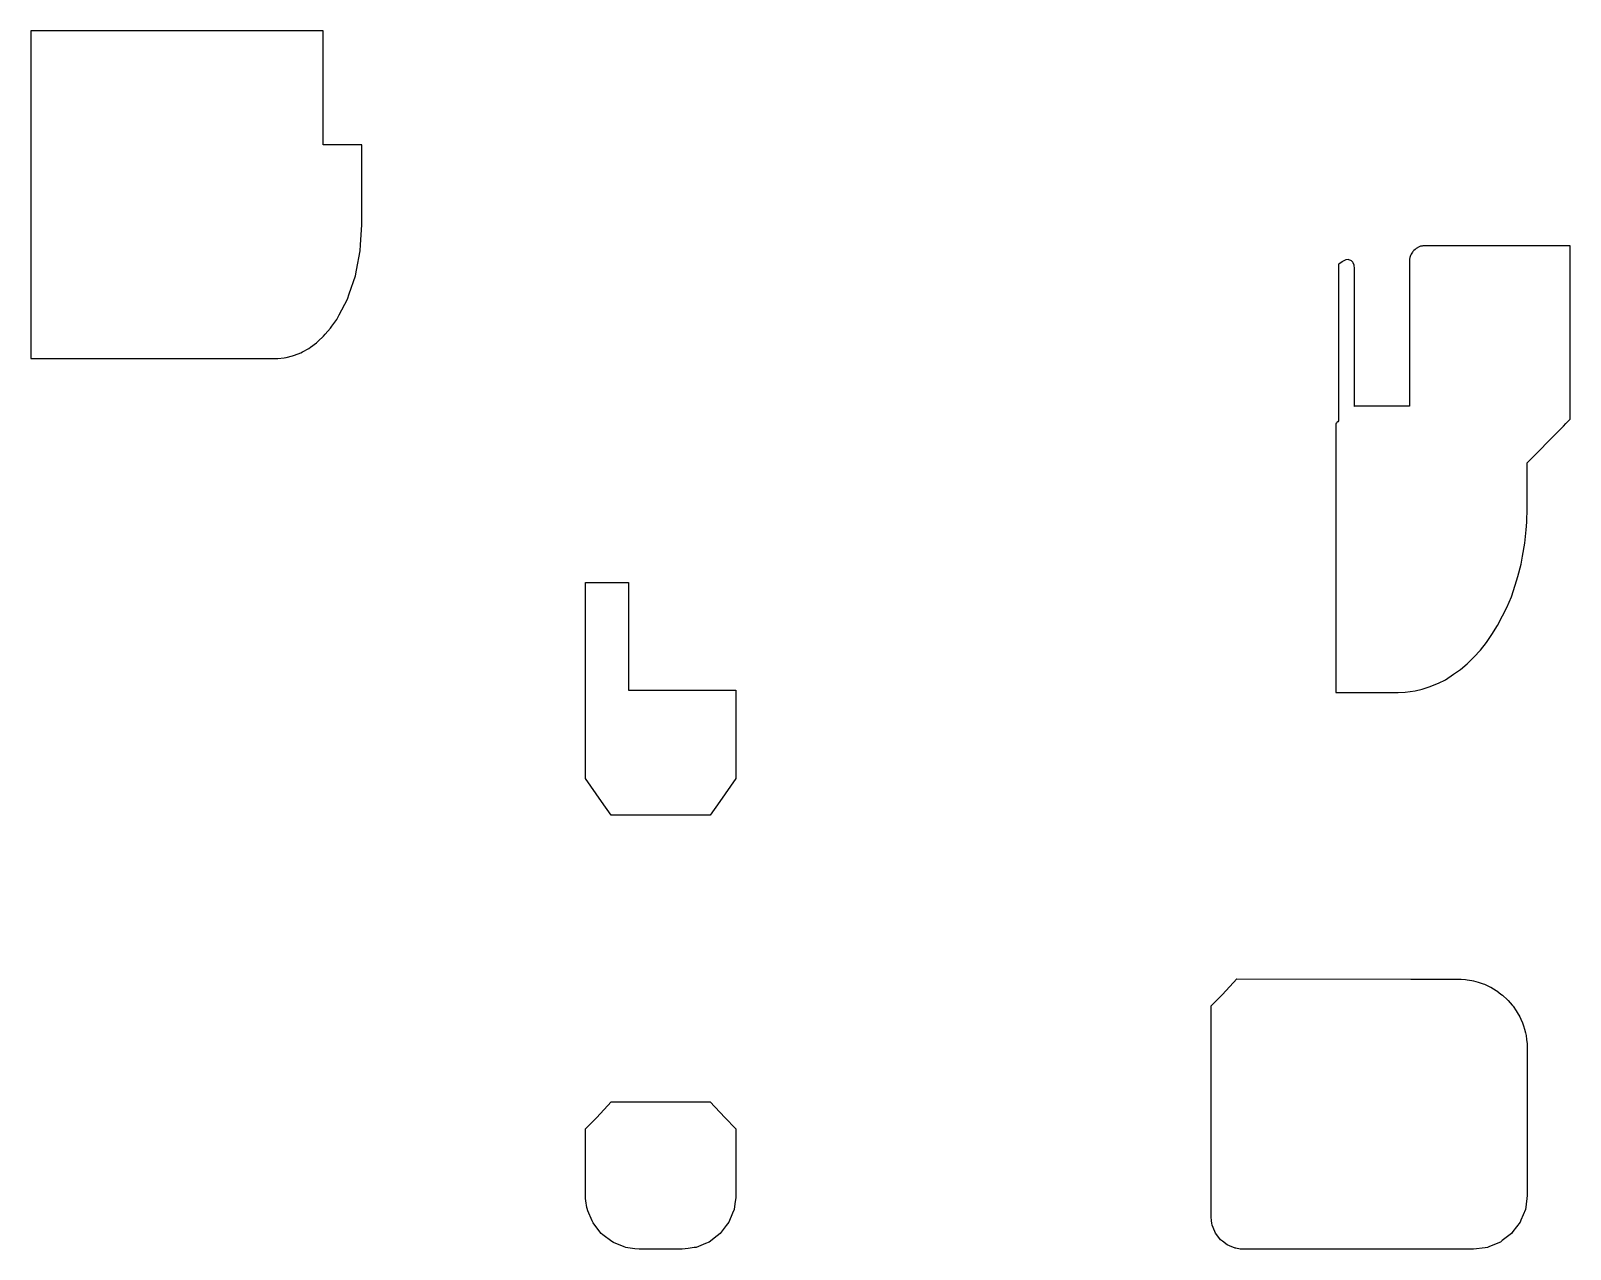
# Model space of a CAD drawing. Header units: metres. Extents: x 2.4 to 74, y -16 to 40.7.
import ezdxf

# ---------------------------------------------------------------- set-up
doc = ezdxf.new("R2010")
doc.units = ezdxf.units.M

msp = doc.modelspace()

# ---------------------------------------------------------------- linework, layer by layer
for p, q in [((4.815, 40.663), (2.4, 40.663)), ((2.4, 40.663), (2.4, 40.485)), ((2.4, 40.485), (2.4, 39.708)), ((16, 40.663), (4.815, 40.663)), ((16, 40.439), (16, 40.663)), ((16, 40.337), (16, 40.439)), ((16, 39.094), (16, 40.337)), ((2.4, 39.708), (2.4, 29.155)), ((16, 38.211), (16, 39.094)), ((16, 35.366), (16, 38.211)), ((16.03, 35.366), (16, 35.366)), ((16, 35.366), (16, 35.366)), ((17.8, 35.366), (16.03, 35.366)), ((17.8, 35.331), (17.8, 35.366)), ((17.8, 32.236), (17.8, 35.331)), ((17.8, 31.642), (17.8, 32.236)), ((17.74, 30.701), (17.8, 31.642)), ((17.547, 29.523), (17.723, 30.428)), ((17.723, 30.428), (17.74, 30.701)), ((66.541, 30.116), (66.532, 30.048)), ((66.579, 30.216), (66.541, 30.116)), ((66.603, 30.28), (66.579, 30.216)), ((66.657, 30.363), (66.603, 30.28)), ((66.683, 30.399), (66.657, 30.363)), ((66.721, 30.439), (66.683, 30.399)), ((66.781, 30.499), (66.721, 30.439)), ((66.831, 30.535), (66.781, 30.499)), ((66.892, 30.576), (66.831, 30.535)), ((66.92, 30.591), (66.892, 30.576)), ((66.951, 30.605), (66.92, 30.591)), ((67.009, 30.627), (66.951, 30.605)), ((67.041, 30.639), (67.009, 30.627)), ((67.075, 30.647), (67.041, 30.639)), ((67.109, 30.652), (67.075, 30.647)), ((67.15, 30.658), (67.109, 30.652)), ((67.197, 30.661), (67.15, 30.658)), ((68.889, 30.661), (67.197, 30.661)), ((74, 30.661), (68.889, 30.661)), ((74, 29.201), (74, 30.661)), ((17.496, 29.261), (17.547, 29.523)), ((63.237, 29.807), (63.228, 29.798)), ((63.228, 29.798), (63.228, 27.49)), ((63.238, 29.808), (63.237, 29.808)), ((63.237, 29.808), (63.237, 29.807)), ((63.388, 29.924), (63.238, 29.808)), ((63.407, 29.935), (63.388, 29.924)), ((63.539, 29.997), (63.407, 29.935)), ((63.568, 30.004), (63.539, 29.997)), ((63.681, 30.019), (63.568, 30.004)), ((63.711, 30.013), (63.681, 30.019)), ((63.803, 29.985), (63.711, 30.013)), ((63.826, 29.965), (63.803, 29.985)), ((63.896, 29.896), (63.826, 29.965)), ((63.908, 29.87), (63.896, 29.896)), ((63.955, 29.759), (63.908, 29.87)), ((63.957, 29.741), (63.955, 29.759)), ((63.969, 29.629), (63.957, 29.741)), ((63.969, 29.028), (63.969, 29.629)), ((66.532, 30.048), (66.526, 29.985)), ((66.526, 29.985), (66.526, 25.086)), ((2.4, 29.155), (2.4, 28.063)), ((17.209, 28.427), (17.496, 29.261)), ((63.969, 24.229), (63.969, 29.028)), ((74, 27.295), (74, 29.201)), ((2.4, 28.063), (2.4, 27.158)), ((16.74, 27.454), (17.126, 28.185)), ((17.126, 28.185), (17.209, 28.427)), ((16.403, 26.924), (16.628, 27.242)), ((16.628, 27.242), (16.74, 27.454)), ((63.228, 27.49), (63.228, 27.355)), ((63.228, 27.355), (63.228, 25.007)), ((74, 22.673), (74, 27.295)), ((2.4, 27.158), (2.4, 25.419)), ((16.022, 26.468), (16.093, 26.55)), ((16.093, 26.55), (16.338, 26.832)), ((16.338, 26.832), (16.403, 26.924)), ((15.044, 25.733), (15.331, 25.893)), ((15.331, 25.893), (15.41, 25.952)), ((15.41, 25.952), (15.686, 26.154)), ((15.686, 26.154), (15.761, 26.225)), ((15.761, 26.225), (16.022, 26.468)), ((2.4, 25.419), (4.961, 25.419)), ((4.961, 25.419), (13.8, 25.419)), ((13.8, 25.419), (13.888, 25.426)), ((13.888, 25.426), (14.192, 25.449)), ((14.192, 25.449), (14.279, 25.469)), ((14.279, 25.469), (14.58, 25.539)), ((14.58, 25.539), (14.666, 25.572)), ((14.666, 25.572), (14.961, 25.687)), ((14.961, 25.687), (15.044, 25.733)), ((66.526, 25.086), (66.526, 23.2)), ((63.228, 24.878), (63.227, 24.624)), ((63.227, 24.624), (63.228, 22.516)), ((63.228, 25.007), (63.228, 24.878)), ((63.969, 23.615), (63.969, 24.229)), ((63.97, 23.592), (63.969, 23.615)), ((63.97, 23.569), (63.97, 23.592)), ((63.971, 23.185), (63.97, 23.569)), ((63.988, 23.2), (63.971, 23.185)), ((63.993, 23.2), (63.988, 23.2)), ((63.995, 23.2), (63.993, 23.2)), ((63.997, 23.2), (63.995, 23.2)), ((63.998, 23.2), (63.997, 23.2)), ((66.526, 23.2), (63.998, 23.2)), ((63.106, 22.405), (63.1, 22.4)), ((63.1, 22.4), (63.1, 20.096)), ((63.123, 22.42), (63.106, 22.405)), ((63.151, 22.446), (63.123, 22.42)), ((63.191, 22.482), (63.151, 22.446)), ((63.228, 22.516), (63.191, 22.482)), ((73.529, 22.122), (73.686, 22.282)), ((73.686, 22.282), (73.797, 22.394)), ((73.797, 22.394), (74, 22.6)), ((74, 22.6), (74, 22.673)), ((72.385, 20.962), (73.155, 21.743)), ((73.155, 21.743), (73.256, 21.846)), ((73.256, 21.846), (73.449, 22.042)), ((73.449, 22.042), (73.529, 22.122)), ((72.129, 20.702), (72.257, 20.832)), ((72.257, 20.832), (72.384, 20.961)), ((72.384, 20.961), (72.385, 20.962)), ((63.1, 20.096), (63.1, 10.827)), ((72, 20.572), (72.129, 20.702)), ((72, 19.447), (72, 20.572)), ((72, 19.333), (72, 19.447)), ((72, 18.465), (72, 19.333)), ((72, 19.333), (72, 19.333)), ((71.978, 17.816), (72, 18.462)), ((72, 18.462), (72, 18.465)), ((71.89, 16.836), (71.955, 17.458)), ((71.955, 17.458), (71.978, 17.816)), ((71.783, 16.226), (71.89, 16.836)), ((71.569, 15.278), (71.713, 15.851)), ((71.713, 15.851), (71.783, 16.226)), ((71.437, 14.875), (71.569, 15.278)), ((28.2, 9.577), (28.2, 15)), ((28.2, 15), (28.975, 15)), ((28.975, 15), (30.2, 15)), ((30.2, 15), (30.2, 14.093)), ((71.051, 13.844), (71.262, 14.346)), ((71.262, 14.346), (71.437, 14.875)), ((30.2, 14.093), (30.2, 12.651)), ((70.857, 13.449), (71.051, 13.844)), ((70.36, 12.585), (70.623, 12.999)), ((70.623, 12.999), (70.857, 13.449)), ((30.2, 12.651), (30.2, 12.551)), ((30.2, 12.551), (30.2, 12.393)), ((30.2, 12.393), (30.2, 12.293)), ((30.2, 12.293), (30.2, 12.136)), ((69.824, 11.857), (70.101, 12.215)), ((70.101, 12.215), (70.36, 12.585)), ((30.2, 12.136), (30.2, 12.043)), ((30.2, 12.043), (30.2, 11.896)), ((30.2, 11.896), (30.2, 11.817)), ((30.2, 11.817), (30.2, 11.69)), ((30.2, 11.69), (30.2, 11.629)), ((30.2, 11.629), (30.2, 11.533)), ((30.2, 11.533), (30.2, 11)), ((69.201, 11.217), (69.524, 11.539)), ((69.524, 11.539), (69.824, 11.857)), ((30.2, 11), (30.2, 10)), ((63.1, 10.827), (63.1, 9.889)), ((68.575, 10.738), (68.896, 10.956)), ((68.896, 10.956), (69.201, 11.217)), ((66.787, 9.97), (67.114, 10.039)), ((67.114, 10.039), (67.434, 10.154)), ((67.434, 10.154), (67.872, 10.321)), ((67.872, 10.321), (68.193, 10.485)), ((68.193, 10.485), (68.575, 10.738)), ((28.2, 8.986), (28.2, 9.577)), ((30.2, 10), (32.282, 10)), ((32.282, 10), (35.2, 10)), ((35.2, 10), (35.2, 8.339)), ((35.2, 10), (35.2, 10)), ((63.1, 9.889), (64.3, 9.889)), ((64.3, 9.889), (66, 9.889)), ((66, 9.889), (66.326, 9.912)), ((66.326, 9.912), (66.787, 9.97)), ((28.2, 8.925), (28.2, 8.986)), ((28.2, 8.505), (28.2, 8.925)), ((28.2, 5.895), (28.2, 8.505)), ((35.2, 8.339), (35.2, 5.895)), ((28.949, 4.824), (28.2, 5.895)), ((35.2, 5.895), (34.451, 4.824)), ((29.4, 4.18), (28.949, 4.824)), ((34.451, 4.824), (34, 4.18)), ((31.447, 4.18), (29.4, 4.18)), ((34, 4.18), (31.447, 4.18)), ((57.823, -4.161), (58.5, -3.429)), ((58.5, -3.429), (66.593, -3.441)), ((66.593, -3.441), (68.84, -3.441)), ((68.84, -3.441), (68.928, -3.449)), ((68.928, -3.449), (69.126, -3.459)), ((69.126, -3.459), (69.212, -3.471)), ((69.212, -3.471), (69.418, -3.501)), ((69.418, -3.501), (69.498, -3.521)), ((69.498, -3.521), (69.715, -3.574)), ((69.715, -3.574), (69.949, -3.658)), ((57.3, -4.689), (57.823, -4.161)), ((69.949, -3.658), (70.011, -3.68)), ((70.011, -3.68), (70.259, -3.797)), ((70.259, -3.797), (70.301, -3.818)), ((70.301, -3.818), (70.562, -3.976)), ((70.562, -3.976), (70.581, -3.987)), ((70.581, -3.987), (70.777, -4.136)), ((70.777, -4.136), (70.844, -4.186)), ((70.844, -4.186), (70.849, -4.19)), ((70.849, -4.19), (71.086, -4.407)), ((57.3, -5.566), (57.3, -4.689)), ((71.086, -4.407), (71.109, -4.433)), ((71.109, -4.433), (71.303, -4.651)), ((71.303, -4.651), (71.341, -4.704)), ((71.341, -4.704), (71.493, -4.914)), ((71.493, -4.914), (71.54, -4.996)), ((71.54, -4.996), (71.653, -5.192)), ((57.3, -5.591), (57.3, -5.566)), ((57.3, -6.469), (57.3, -5.591)), ((71.653, -5.192), (71.703, -5.303)), ((71.703, -5.303), (71.783, -5.479)), ((71.783, -5.479), (71.829, -5.618)), ((71.829, -5.618), (71.881, -5.771)), ((71.881, -5.771), (71.919, -5.934)), ((71.919, -5.934), (71.948, -6.062)), ((71.948, -6.062), (71.973, -6.246)), ((71.973, -6.246), (71.988, -6.35)), ((71.988, -6.35), (71.991, -6.435)), ((71.991, -6.435), (72, -6.63)), ((57.3, -6.516), (57.3, -6.469)), ((57.3, -14.177), (57.3, -6.516)), ((72, -6.63), (72, -6.84)), ((72, -6.84), (72, -7.747)), ((72, -7.747), (72, -7.913)), ((72, -7.913), (72, -13.5)), ((72, -7.913), (72, -7.913)), ((28.723, -9.871), (29.4, -9.139)), ((29.4, -9.139), (31.1, -9.139)), ((31.1, -9.139), (34, -9.139)), ((34, -9.139), (34.677, -9.871)), ((28.2, -10.399), (28.723, -9.871)), ((34.677, -9.871), (35.2, -10.399)), ((28.2, -10.909), (28.2, -10.399)), ((35.2, -10.399), (35.2, -10.831)), ((35.2, -10.399), (35.2, -10.399)), ((28.2, -11.309), (28.2, -10.909)), ((28.2, -13.5), (28.2, -11.309)), ((35.2, -10.831), (35.2, -11.169)), ((35.2, -11.169), (35.2, -13.5)), ((28.207, -13.649), (28.2, -13.5)), ((35.195, -13.602), (35.149, -13.885)), ((35.2, -13.5), (35.195, -13.602)), ((72, -13.5), (71.929, -14.039)), ((28.212, -13.745), (28.207, -13.649)), ((28.269, -14.06), (28.212, -13.745)), ((28.277, -14.113), (28.269, -14.06)), ((28.308, -14.213), (28.277, -14.113)), ((28.504, -14.687), (28.308, -14.213)), ((35.115, -14.147), (35.042, -14.323)), ((35.149, -13.885), (35.115, -14.147)), ((57.3, -14.311), (57.3, -14.177)), ((57.3, -14.5), (57.3, -14.311)), ((71.915, -14.147), (71.707, -14.649)), ((71.929, -14.039), (71.915, -14.147)), ((28.553, -14.779), (28.504, -14.687)), ((28.867, -15.189), (28.553, -14.779)), ((34.749, -14.901), (34.468, -15.268)), ((34.865, -14.75), (34.749, -14.901)), ((35.042, -14.323), (34.865, -14.75)), ((57.321, -14.687), (57.3, -14.5)), ((57.338, -14.786), (57.321, -14.687)), ((57.351, -14.888), (57.338, -14.786)), ((57.394, -14.991), (57.351, -14.888)), ((57.501, -15.25), (57.394, -14.991)), ((71.665, -14.75), (71.334, -15.181)), ((71.707, -14.649), (71.665, -14.75)), ((28.932, -15.268), (28.867, -15.189)), ((29.006, -15.328), (28.932, -15.268)), ((29.423, -15.648), (29.006, -15.328)), ((29.505, -15.692), (29.423, -15.648)), ((29.995, -15.895), (29.505, -15.692)), ((33.774, -15.738), (33.347, -15.915)), ((33.95, -15.665), (33.774, -15.738)), ((34.317, -15.383), (33.95, -15.665)), ((34.468, -15.268), (34.317, -15.383)), ((57.568, -15.338), (57.501, -15.25)), ((57.739, -15.561), (57.568, -15.338)), ((57.827, -15.628), (57.739, -15.561)), ((58.05, -15.799), (57.827, -15.628)), ((70.75, -15.665), (70.248, -15.873)), ((70.837, -15.599), (70.75, -15.665)), ((71.268, -15.268), (70.837, -15.599)), ((71.334, -15.181), (71.268, -15.268)), ((30.082, -15.921), (29.995, -15.895)), ((30.164, -15.929), (30.082, -15.921)), ((30.494, -15.98), (30.164, -15.929)), ((30.7, -16), (30.494, -15.98)), ((31.748, -16), (30.7, -16)), ((32.7, -16), (31.748, -16)), ((32.982, -15.972), (32.7, -16)), ((33.253, -15.927), (32.982, -15.972)), ((33.347, -15.915), (33.253, -15.927)), ((58.152, -15.841), (58.05, -15.799)), ((58.412, -15.949), (58.152, -15.841)), ((58.449, -15.955), (58.412, -15.949)), ((58.651, -15.992), (58.449, -15.955)), ((58.677, -15.995), (58.651, -15.992)), ((58.703, -15.997), (58.677, -15.995)), ((58.738, -15.999), (58.703, -15.997)), ((58.765, -15.999), (58.738, -15.999)), ((58.8, -16), (58.765, -15.999)), ((65.379, -16), (58.8, -16)), ((69.5, -16), (65.379, -16)), ((70.039, -15.929), (69.5, -16)), ((70.147, -15.915), (70.039, -15.929)), ((70.248, -15.873), (70.147, -15.915))]:
    msp.add_line(p, q)

doc.saveas('drawing.dxf')
